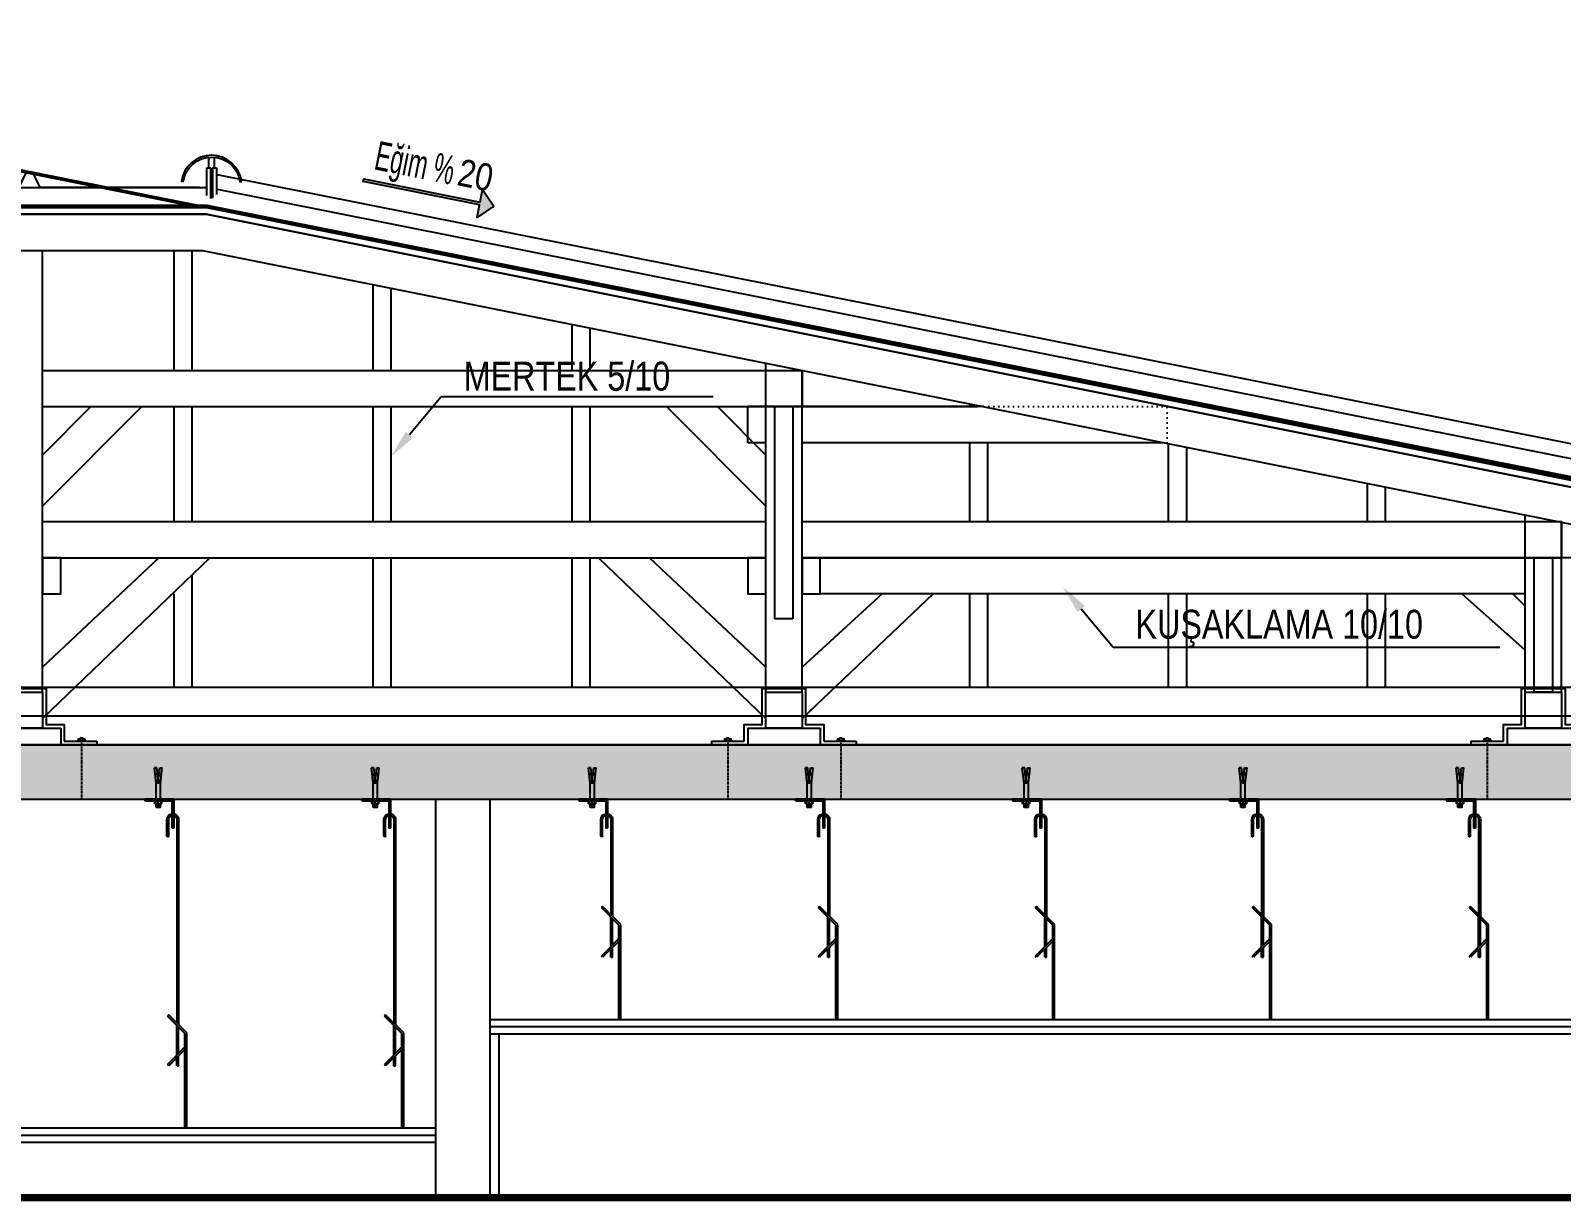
# Model space of a CAD drawing. Header units: inches. Extents: x 21 to 32698, y 13 to 3712.
# Drawn here: x 24087.7 to 24511, y 3074.3 to 3398.1 of the extents above; entities that cross this region are included whole.
import ezdxf
from ezdxf import colors
from ezdxf.entities.mleader import LeaderData, LeaderLine
from ezdxf.math import Vec2, Vec3

# ---------------------------------------------------------------- set-up
doc = ezdxf.new("R2010")
doc.units = ezdxf.units.IN
doc.header["$MEASUREMENT"] = 0
doc.set_wipeout_variables(frame=1)
for name, pattern in [('Centre', [3.175, 0.635, -0.47625, 1.5875, -0.47625]), ('CIZGI', [0.4, 0.25, -0.15]), ('DOT', [6.35, 0, -6.35]), ('HIDDEN', [9.525, 6.35, -3.175])]:
    doc.linetypes.add(name, pattern=pattern)
for name, color, linetype, lineweight in [('Z_MİM_$AUDIT_BAD_LAYER1', 8, 'Continuous', 25), ('Z_MİM_-KM-CEILING', 8, 'Continuous', 25), ('Z_MİM_-KM-DETL-TEXT', 8, 'Continuous', 25), ('Z_MİM_-KM-FLOR-LEVL-2', 8, 'Centre', 25), ('Z_MİM_-KM-Gor-05', 8, 'Continuous', 25), ('Z_MİM_-KM-Gor-09', 8, 'Continuous', 25), ('Z_MİM_-KM-IRON-05', 8, 'Continuous', 25), ('Z_MİM_-KM-IRON-09', 8, 'Continuous', 25), ('Z_MİM_-KM-IZO-THERMAL', 8, 'Continuous', 25), ('Z_MİM_-KM-IZO-THERMAL-GLASSWOOL', 8, 'BATTING', 25), ('Z_MİM_-KM-IZO-WATER', 8, 'HIDDEN', 25), ('Z_MİM_-KM-OSB', 8, 'Continuous', 25), ('Z_MİM_-KM-PATTERN-00', 8, 'Continuous', 25), ('Z_MİM_-KM-PATTERN-STRC', 8, 'Continuous', 25), ('Z_MİM_-KM-RAY-2', 8, 'DOT', 25), ('Z_MİM_-KM-ROOF-05', 8, 'Continuous', 25), ('Z_MİM_-KM-ROOF-15', 8, 'Continuous', 25), ('Z_MİM_-KM-ROOF-AŞIK', 8, 'Continuous', 25), ('Z_MİM_-KM-ROOF-DİKME', 8, 'Continuous', 25), ('Z_MİM_-KM-ROOF-GÖĞÜSLEME', 8, 'Continuous', 25), ('Z_MİM_-KM-ROOF-KUŞAKLAMA', 8, 'Continuous', 25), ('Z_MİM_-KM-ROOF-MAHYA AŞIĞI', 8, 'Continuous', 25), ('Z_MİM_-KM-ROOF-MERTEK', 8, 'Continuous', 25), ('Z_MİM_-KM-ROOF-RAY', 8, 'DOT', 25), ('Z_MİM_-KM-STRC-CONCRETE', 8, 'Continuous', 25), ('Z_MİM_-KM-TEXT', 8, 'Continuous', 25), ('Z_MİM_-KM-WALL', 8, 'Continuous', 25), ('Z_MİM_-KM-WALL-IZO-WATER', 8, 'HIDDEN', 25), ('Z_MİM_-KM-WALL-PLASTER', 8, 'Continuous', 25), ('Z_MİM_-KM-WOOD-15', 8, 'Continuous', 25), ('Z_MİM_00', 8, 'Continuous', 25), ('Z_MİM_40-40-kt-kst', 8, 'Continuous', 25), ('Z_MİM__BM_Pafta', 8, 'Continuous', 25), ('Z_MİM_A-PLASTER', 8, 'Continuous', 25), ('Z_MİM_GOR', 8, 'Continuous', 25), ('Z_MİM_GRNŞ. 3', 8, 'Continuous', 25), ('Z_MİM_TARAMA', 8, 'Continuous', 25)]:
    doc.layers.add(name, color=color, linetype=linetype, lineweight=lineweight)
doc.styles.add('-KM-OLCU', font='ARIALN.TTF')
doc.styles.add('Arial Narrow', font='ARIALN.TTF', dxfattribs={"height": 8})
doc.linetypes.add('BATTING', pattern='A,0.00254,-2.54,[134,ltypeshp.shx,S=2.54,R=0,X=-2.54,Y=0],-5.08,[134,ltypeshp.shx,S=2.54,R=180,X=2.54,Y=0],-2.54', length=10.16254)

# ---------------------------------------------------------------- blocks, each defined once
blk = doc.blocks.new('*U11')
at = {"layer": 'Z_MİM_$AUDIT_BAD_LAYER1', "linetype": 'Continuous', "ltscale": 6}
h = blk.add_hatch(dxfattribs=at)
h.set_pattern_fill('ANSI32', color=256, scale=0.04, angle=90, style=0)
h.set_pattern_definition([(135, (-712958.51896, 773143.01754), (-0.26940768363, -0.26940768363), []), (135, (-712958.51896, 773143.19715), (-0.26940768363, -0.26940768363), [])])
h.paths.add_polyline_path([(3.37, -28.5), (3.87, -28.5), (3.87, -25.7), (11.37, -25.7), (11.37, -25.2), (3.37, -25.2)])
h.paths.add_polyline_path([(3.87, -30.4), (3.37, -30.4), (3.37, -33.2), (3.87, -33.2)])
at = {"layer": 'Z_MİM_40-40-kt-kst', "ltscale": 2}
for p, q in [((3.37, -25.2), (3.37, -29.12)), ((3.37, -25.2), (11.37, -25.2)), ((11.37, -25.2), (11.37, -25.7)), ((3.37, -28.5), (3.87, -28.5, 0)), ((3.87, -25.7, 0), (3.87, -29.12, 0)), ((11.37, -25.7), (3.87, -25.7, 0))]:
    blk.add_line(p, q, dxfattribs=at)
at = {"layer": 'Z_MİM_GOR', "ltscale": 50}
for p, q in [((2, -30.83, 0), (2, -57.6, 0)), ((2.5, -30.83, 0), (2.5, -57.1, 0)), ((3.37, -29.83), (3.37, -33.2)), ((3.37, -30.4), (3.87, -30.4, 0)), ((3.37, -33.2), (3.87, -33.2, 0)), ((3.87, -29.83, 0), (3.87, -33.2, 0)), ((4.75, -35.43, 0), (4.75, -30.83, 0)), ((5.25, -35.43, 0), (5.25, -30.83, 0)), ((4.95, -35.63, 0), (5.05, -35.63, 0)), ((-0.25, -59.85, 0), (4.75, -54.85, 0)), ((4.75, -54.85, 0), (5.1, -55.21, 0)), ((0.25, -60.06, 0), (5.1, -55.21, 0)), ((2, -65.49, 0), (2, -58.31, 0)), ((2.5, -65.99, 0), (2.5, -57.81, 0)), ((-0.25, -86.2, 0), (-0.25, -59.85, 0)), ((0.25, -86.2, 0), (0.25, -60.06, 0)), ((0.25, -63.74, 0), (5.1, -68.59, 0)), ((0.25, -64.44, 0), (4.75, -68.94, 0)), ((2, -68.94, 0), (2, -66.19, 0)), ((2.5, -68.94, 0), (2.5, -66.69, 0)), ((2.5, -68.94, 0), (2, -68.94, 0)), ((4.75, -68.94, 0), (5.1, -68.59, 0))]:
    blk.add_line(p, q, dxfattribs=at)
for centre, radius, start, end in [((3.62, -30.83, 0), 1.62, 82.241, 180), ((3.62, -30.83, 0), 1.62, 0, 82.241), ((3.63, -30.83, 0), 1.13, 77.6064, 179.8657), ((3.62, -30.83, 0), 1.12, 0, 78.7482), ((4.95, -35.43, 0), 0.2, 180, 270), ((5.05, -35.43, 0), 0.2, 270, 0)]:
    blk.add_arc(centre, radius, start, end, dxfattribs=at)
at = {"layer": 'Z_MİM_TARAMA'}
for p, q in [((7.22, -16.51), (6.55, -16.58)), ((7.02, -20.74), (6.55, -16.58)), ((7.38, -17.95), (7.22, -16.51)), ((7.87, -17.95), (8.03, -16.51)), ((8.03, -16.51), (8.69, -16.58)), ((8.22, -20.74), (8.69, -16.58)), ((7.02, -25.7), (7.02, -20.74)), ((7.2, -18.3), (8.06, -18.23)), ((7.22, -18.09), (7.99, -18.04)), ((7.22, -20.3), (8.01, -20.25)), ((7.26, -20.5), (8.01, -20.45)), ((7.3, -20.1), (7.9, -20.05)), ((7.34, -18.49), (7.97, -18.44)), ((7.37, -17.88), (7.88, -17.85)), ((7.43, -20.69), (7.87, -20.66)), ((7.6, -19.94), (7.44, -18.52)), ((7.46, -18.68), (7.79, -18.65)), ((7.48, -18.87), (7.77, -18.85)), ((7.51, -19.07), (7.74, -19.06)), ((7.53, -19.27), (7.72, -19.26)), ((7.55, -19.47), (7.7, -19.46)), ((7.57, -19.67), (7.67, -19.66)), ((7.59, -19.87), (7.65, -19.86)), ((7.64, -19.94), (7.8, -18.52)), ((8.22, -25.7), (8.22, -20.74)), ((6.62, -26.5), (6.62, -25.7)), ((6.62, -25.7), (8.62, -25.7)), ((6.62, -26.5), (8.62, -26.5)), ((6.86, -26.5), (6.86, -25.7)), ((6.95, -26.62), (8.37, -26.52)), ((6.95, -26.82), (8.37, -26.72)), ((6.95, -27.02), (8.37, -26.92)), ((6.95, -27.22), (8.37, -27.12)), ((6.95, -27.42), (8.37, -27.32)), ((7.02, -27.47), (7.02, -26.5)), ((7.02, -27.47), (8.22, -27.47)), ((7.62, -26.5), (7.62, -25.7)), ((8.22, -27.47), (8.22, -26.5)), ((8.38, -26.5), (8.38, -25.7)), ((8.62, -26.5), (8.62, -25.7))]:
    blk.add_line(p, q, dxfattribs=at)
for centre, radius, start, end in [((7.49, -18.23), 0.3, 111.7331, 261.1339), ((7.62, -20.34), 0.4, 92.8066, 87.1934), ((7.76, -18.23), 0.3, 278.8661, 68.2669)]:
    blk.add_arc(centre, radius, start, end, dxfattribs=at)
blk = doc.blocks.new('*U13')
at = {"layer": 'Z_MİM_$AUDIT_BAD_LAYER1', "linetype": 'Continuous', "ltscale": 6}
h = blk.add_hatch(dxfattribs=at)
h.set_pattern_fill('ANSI32', color=256, scale=0.04, angle=90, style=0)
h.set_pattern_definition([(135, (-712958.51896, 773173.01754), (-0.26940768363, -0.26940768363), []), (135, (-712958.51896, 773173.19715), (-0.26940768363, -0.26940768363), [])])
h.paths.add_polyline_path([(3.37, 1.5), (3.87, 1.5), (3.87, 4.3), (11.37, 4.3), (11.37, 4.8), (3.37, 4.8)])
h.paths.add_polyline_path([(3.87, -0.4), (3.37, -0.4), (3.37, -3.2), (3.87, -3.2)])
at = {"layer": 'Z_MİM_40-40-kt-kst', "ltscale": 2}
for p, q in [((3.37, 4.8), (3.37, 0.88)), ((3.37, 4.8), (11.37, 4.8)), ((3.87, 4.3, 0), (3.87, 0.88, 0)), ((11.37, 4.3), (3.87, 4.3, 0)), ((11.37, 4.8), (11.37, 4.3)), ((3.37, 1.5), (3.87, 1.5, 0))]:
    blk.add_line(p, q, dxfattribs=at)
at = {"layer": 'Z_MİM_GOR', "ltscale": 50}
for p, q in [((3.37, 0.17), (3.37, -3.2)), ((3.87, 0.17, 0), (3.87, -3.2, 0)), ((2, -0.83, 0), (2, -57.6, 0)), ((2.5, -0.83, 0), (2.5, -57.1, 0)), ((3.37, -0.4), (3.87, -0.4, 0)), ((3.37, -3.2), (3.87, -3.2, 0)), ((4.75, -5.43, 0), (4.75, -0.83, 0)), ((5.25, -5.43, 0), (5.25, -0.83, 0)), ((4.95, -5.63, 0), (5.05, -5.63, 0)), ((-0.25, -59.85, 0), (4.75, -54.85, 0)), ((4.75, -54.85, 0), (5.1, -55.21, 0)), ((0.25, -60.06, 0), (5.1, -55.21, 0)), ((2, -65.49, 0), (2, -58.31, 0)), ((2.5, -65.99, 0), (2.5, -57.81, 0)), ((-0.25, -86.2, 0), (-0.25, -59.85, 0)), ((0.25, -86.2, 0), (0.25, -60.06, 0)), ((0.25, -63.74, 0), (5.1, -68.59, 0)), ((0.25, -64.44, 0), (4.75, -68.94, 0)), ((2, -68.94, 0), (2, -66.19, 0)), ((2.5, -68.94, 0), (2.5, -66.69, 0)), ((2.5, -68.94, 0), (2, -68.94, 0)), ((4.75, -68.94, 0), (5.1, -68.59, 0))]:
    blk.add_line(p, q, dxfattribs=at)
for centre, radius, start, end in [((3.62, -0.83, 0), 1.62, 82.241, 180), ((3.63, -0.83, 0), 1.13, 77.6064, 179.8657), ((3.62, -0.83, 0), 1.62, 0, 82.241), ((3.62, -0.83, 0), 1.12, 0, 78.7482), ((4.95, -5.43, 0), 0.2, 180, 270), ((5.05, -5.43, 0), 0.2, 270, 0)]:
    blk.add_arc(centre, radius, start, end, dxfattribs=at)
at = {"layer": 'Z_MİM_TARAMA'}
for p, q in [((7.22, 13.49), (6.55, 13.42)), ((7.02, 9.26), (6.55, 13.42)), ((7.38, 12.05), (7.22, 13.49)), ((7.87, 12.05), (8.03, 13.49)), ((8.03, 13.49), (8.69, 13.42)), ((8.22, 9.26), (8.69, 13.42)), ((7.02, 4.3), (7.02, 9.26)), ((7.2, 11.7), (8.06, 11.77)), ((7.22, 11.91), (7.99, 11.96)), ((7.22, 9.7), (8.01, 9.75)), ((7.26, 9.5), (8.01, 9.55)), ((7.3, 9.9), (7.9, 9.95)), ((7.34, 11.51), (7.97, 11.56)), ((7.37, 12.12), (7.88, 12.15)), ((7.43, 9.31), (7.87, 9.34)), ((7.6, 10.06), (7.44, 11.48)), ((7.46, 11.32), (7.79, 11.35)), ((7.48, 11.13), (7.77, 11.15)), ((7.51, 10.93), (7.74, 10.94)), ((7.53, 10.73), (7.72, 10.74)), ((7.55, 10.53), (7.7, 10.54)), ((7.57, 10.33), (7.67, 10.34)), ((7.59, 10.13), (7.65, 10.14)), ((7.64, 10.06), (7.8, 11.48)), ((8.22, 4.3), (8.22, 9.26)), ((6.62, 3.5), (6.62, 4.3)), ((6.62, 4.3), (8.62, 4.3)), ((6.86, 3.5), (6.86, 4.3)), ((7.62, 3.5), (7.62, 4.3)), ((8.38, 3.5), (8.38, 4.3)), ((8.62, 3.5), (8.62, 4.3)), ((6.62, 3.5), (8.62, 3.5)), ((6.95, 3.38), (8.37, 3.48)), ((6.95, 3.18), (8.37, 3.28)), ((6.95, 2.98), (8.37, 3.08)), ((6.95, 2.78), (8.37, 2.88)), ((6.95, 2.58), (8.37, 2.68)), ((7.02, 2.53), (7.02, 3.5)), ((7.02, 2.53), (8.22, 2.53)), ((8.22, 2.53), (8.22, 3.5))]:
    blk.add_line(p, q, dxfattribs=at)
for centre, radius, start, end in [((7.49, 11.77), 0.3, 111.7331, 261.1339), ((7.62, 9.66), 0.4, 92.8066, 87.1934), ((7.76, 11.77), 0.3, 278.8661, 68.2669)]:
    blk.add_arc(centre, radius, start, end, dxfattribs=at)
blk = doc.blocks.new('DWEW')
at = {"layer": 'Z_MİM_-KM-IRON-09'}
for p, q in [((5884.37, -1773.09), (5893.37, -1773.09)), ((5884.37, -1773.09), (5884.37, -1774.09)), ((5887.86, -1772.76), (5889.87, -1772.76)), ((5887.86, -1772.76), (5887.86, -1773.09)), ((5889.87, -1772.76), (5889.87, -1773.09)), ((5915.37, -1773.09), (5924.37, -1773.09)), ((5919.12, -1772.76), (5921.13, -1772.76)), ((5919.12, -1772.76), (5919.12, -1773.09)), ((5921.13, -1772.76), (5921.13, -1773.09)), ((5924.37, -1773.09), (5924.37, -1774.09))]:
    blk.add_line(p, q, dxfattribs=at)
at = {"layer": 'Z_MİM_-KM-IRON-09', "linetype": 'CIZGI'}
for p, q in [((5888.87, -1773.09), (5888.87, -1789.09)), ((5920.12, -1773.09), (5920.12, -1789.09))]:
    blk.add_line(p, q, dxfattribs=at)
at = {"layer": 'Z_MİM_-KM-IRON-09'}
blk.add_lwpolyline([(5893.37, -1773.09), (5893.37, -1768.46), (5898.37, -1768.46), (5898.37, -1758.46), (5910.37, -1758.46), (5910.37, -1768.46), (5915.37, -1768.46), (5915.37, -1773.09)], dxfattribs=at)
for centre in [(5888.87, -1773.43), (5920.12, -1773.43)]:
    blk.add_arc(centre, 1.21, 33.597, 146.403, dxfattribs=at)
blk = doc.blocks.new('sdewe')
at = {"layer": 'Z_MİM_-KM-ROOF-AŞIK'}
blk.add_lwpolyline([(111607.99, -7528.56), (111617.99, -7528.56), (111617.99, -7518.56), (111607.99, -7518.56)], close=True, dxfattribs=at)
at = {"layer": 'Z_MİM_-KM-ROOF-MERTEK'}
for p, q in [((111622.99, -7528.56), (111602.99, -7528.56)), ((111602.99, -7528.56), (111602.99, -7533.19)), ((111622.99, -7528.56), (111622.99, -7533.19))]:
    blk.add_line(p, q, dxfattribs=at)
at = {"layer": 'Z_MİM_-KM-IRON-09', "xscale": -1}
blk.add_blockref('DWEW', (117517.36, -5759.1), dxfattribs=at)
blk = doc.blocks.new('blok_ust____11')
blk.add_wipeout([(-1.05, -0.66), (0.05, -1.46), (0.45, -1.4), (1.55, -0.3), (1.55, 7), (-1.05, 7)]).dxf.layer = 'Z_MİM_A-PLASTER'
at = {"layer": 'Z_MİM_-KM-ROOF-15'}
for p, q in [((-0.5, 7), (-0.5, 9.97)), ((1, 7), (1, 9.96))]:
    blk.add_line(p, q, dxfattribs=at)
blk.add_lwpolyline([(8.55, 3.23, 0.868713), (-8.11, 3.3), (-7.61, 3.23, -0.868713), (8.05, 3.17)], format="xyb", close=True, dxfattribs=at)
at = {"layer": 'Z_MİM_GRNŞ. 3'}
for p, q in [((-1.05, -0.66), (-1.05, 7)), ((-1.05, 7), (0.05, 7)), ((0.05, -1.46), (0.05, 7)), ((0.45, 7), (0.45, -1.4)), ((0.45, 7), (1.55, 7)), ((1.55, 7), (1.55, -0.3))]:
    blk.add_line(p, q, dxfattribs=at)
blk = doc.blocks.new('*U54')
at = {"layer": 'Z_MİM_-KM-PATTERN-00'}
h = blk.add_hatch(color=256, dxfattribs=at)
h.dxf.hatch_style = 1
h.paths.add_polyline_path([(36.77, 3.94), (32.83, 0), (32.83, 3.58), (0, 3.58), (0, 4.29), (32.83, 4.29), (32.83, 7.87)])
at = {"linetype": 'Continuous'}
blk.add_lwpolyline([(36.77, 3.94), (32.83, 0), (32.83, 3.58), (0, 3.58), (0, 4.29), (32.83, 4.29), (32.83, 7.87)], close=True, dxfattribs=at)
at = {"color": 7, "style": '-KM-OLCU'}
blk.add_attdef('E', (25.36, 7.66), '', height=7.5, dxfattribs=at)
at = {"layer": 'Z_MİM_-KM-TEXT', "color": 7, "style": 'Arial Narrow', "width": 0.7}
blk.add_text('Eğim %%%', height=8, dxfattribs=at).set_placement((2.02, 7.45))
blk = doc.blocks.new('*U28')
at = {"layer": 'Z_MİM_-KM-DETL-TEXT', "color": 7}
ml = blk.add_multileader_mtext('Standard', dxfattribs=at)
ml.set_content('\\A1;{\\fMicrosoft Sans Serif|b0|i0|c162|p34;\\W0.8;KUŞAKLAMA 10/10}', color=7, style='Arial Narrow')
ml.set_leader_properties()
ml.build(insert=Vec2(0, 0))
ml.multileader.update_dxf_attribs({"text_left_attachment_type": 6, "text_right_attachment_type": 6, "dogleg_length": 5, "arrow_head_size": 8})
ctx = ml.context
ctx.base_point, ctx.char_height, ctx.arrow_head_size, ctx.landing_gap_size, ctx.plane_origin = Vec3(19.23, -16.72), 8, 8, 2.11, Vec3(165.67, 32.45)
ctx.left_attachment, ctx.right_attachment, ctx.text_align_type = 6, 6, 2
notes = []
notes.append((ctx, [(0, (1, 1, 0), (13.95, -16.72), (1, 0), 5.28, [(0, [(0, 0)], 0, [])])]))
ctx.mtext.insert, ctx.mtext.width, ctx.mtext.alignment, ctx.mtext.line_spacing_factor, ctx.mtext.flow_direction = Vec3(99.63, -6.38), 112.0517, 3, 2, 5
for ctx, leaders in notes:
    for number, flags, end, landing, length, lines in leaders:
        leader = LeaderData()
        leader.index, (leader.has_last_leader_line, leader.has_dogleg_vector, leader.attachment_direction) = number, flags
        leader.last_leader_point, leader.dogleg_vector, leader.dogleg_length = Vec3(end), Vec3(landing), length
        for number, points, colour, breaks in lines:
            line = LeaderLine()
            line.index, line.vertices, line.color, line.breaks = number, Vec3.list(points), colors.encode_raw_color(colour), breaks
            leader.lines.append(line)
        ctx.leaders.append(leader)
blk = doc.blocks.new('*U35')
at = {"layer": 'Z_MİM_-KM-DETL-TEXT', "color": 7}
ml = blk.add_multileader_mtext('Standard', dxfattribs=at)
ml.set_content('\\A1;{\\fMicrosoft Sans Serif|b0|i0|c162|p34;\\W0.8;MERTEK 5/10}', color=7, style='Arial Narrow')
ml.set_leader_properties()
ml.build(insert=Vec2(0, 0))
ml.multileader.update_dxf_attribs({"text_left_attachment_type": 6, "text_right_attachment_type": 6, "dogleg_length": 5, "arrow_head_size": 8})
ctx = ml.context
ctx.base_point, ctx.char_height, ctx.arrow_head_size, ctx.landing_gap_size, ctx.plane_origin = Vec3(19.23, 16.72), 8, 8, 2.11, Vec3(165.67, -32.45)
ctx.left_attachment, ctx.right_attachment, ctx.text_align_type = 6, 6, 2
notes = []
notes.append((ctx, [(0, (1, 1, 0), (13.95, 16.72), (1, 0), 5.28, [(0, [(0, 0)], 0, [])])]))
ctx.mtext.insert, ctx.mtext.width, ctx.mtext.alignment, ctx.mtext.line_spacing_factor, ctx.mtext.flow_direction = Vec3(77.25, 26.32), 112.0517, 3, 2, 5
for ctx, leaders in notes:
    for number, flags, end, landing, length, lines in leaders:
        leader = LeaderData()
        leader.index, (leader.has_last_leader_line, leader.has_dogleg_vector, leader.attachment_direction) = number, flags
        leader.last_leader_point, leader.dogleg_vector, leader.dogleg_length = Vec3(end), Vec3(landing), length
        for number, points, colour, breaks in lines:
            line = LeaderLine()
            line.index, line.vertices, line.color, line.breaks = number, Vec3.list(points), colors.encode_raw_color(colour), breaks
            leader.lines.append(line)
        ctx.leaders.append(leader)
blk = doc.blocks.new('-KM_Çatı B Kesiti1')
blk.add_line((0, 0), (3930, 0))
at = {"layer": 'Z_MİM_-KM-Gor-05'}
for p, q in [((3277.5, 136.76), (3277.5, 103.6)), ((3282.5, 136.76), (3282.5, 103.6)), ((3332.5, 127.34), (3332.5, 103.6)), ((3337.5, 126.34), (3337.5, 103.6)), ((3387.5, 116.34), (3387.5, 103.6)), ((3392.5, 115.34), (3392.5, 103.6)), ((3277.5, 93.6), (3277.5, 61.76)), ((3282.5, 93.6), (3282.5, 61.76)), ((3332.5, 93.6), (3332.5, 61.76)), ((3337.5, 93.6), (3337.5, 61.76)), ((3387.5, 93.6), (3387.5, 61.76)), ((3392.5, 93.6), (3392.5, 61.76)), ((3497.5, 94.34), (3497.5, 93.6)), ((3497.5, 83.6), (3497.5, 61.76)), ((3502.5, 83.6), (3502.5, 61.76)), ((3552.5, 83.34), (3552.5, 61.76)), ((3557.5, 82.34), (3557.5, 61.76)), ((3607.5, 72.34), (3607.5, 61.76)), ((3612.5, 71.34), (3612.5, 61.76)), ((3332.5, 51.76), (3332.5, 16)), ((3337.5, 51.76), (3337.5, 16)), ((3387.5, 51.76), (3387.5, 16)), ((3392.5, 51.76), (3392.5, 16)), ((3282.5, 46.77), (3282.5, 16)), ((3277.5, 41.75), (3277.5, 16)), ((3497.5, 41.76), (3497.5, 16)), ((3502.5, 41.76), (3502.5, 16)), ((3552.5, 41.76), (3552.5, 16)), ((3557.5, 41.76), (3557.5, 16)), ((3607.5, 41.76), (3607.5, 16)), ((3612.5, 41.76), (3612.5, 16))]:
    blk.add_line(p, q, dxfattribs=at)
at = {"layer": 'Z_MİM_-KM-Gor-09'}
for p, q in [((3241.2, 103.6), (3449.71, 103.6)), ((3241.2, 93.6), (3499.71, 93.6)), ((3241.2, 61.76), (3441.2, 61.76)), ((3451.2, 61.76), (3660.41, 61.76)), ((3241.2, 51.76), (3441.2, 51.76)), ((3451.2, 51.76), (3661.2, 51.76))]:
    blk.add_line(p, q, dxfattribs=at)
at = {"layer": 'Z_MİM_-KM-IZO-THERMAL', "ltscale": 1.5}
blk.add_line((53.2, 16), (3877.2, 16), dxfattribs=at)
at = {"layer": 'Z_MİM_-KM-IZO-THERMAL-GLASSWOOL', "ltscale": 0.7}
blk.add_line((53.2, 8), (3877.2, 8), dxfattribs=at)
at = {"layer": 'Z_MİM_-KM-IZO-WATER', "linetype": 'ByBlock'}
for points in [[(3859.8, 35.21), (3849.94, 37.18), (3846.19, 37.26), (3286.67, 149.16), (934.61, 149.16), (733.21, 109.1), (442.22, 109.1), (83.8, 37.47), (80.86, 37.34), (71, 35.37)], [(3859.74, 34.91), (3849.9, 36.87), (3846.16, 36.95), (3286.64, 148.86), (934.64, 148.86), (733.24, 108.79), (442.25, 108.79), (83.84, 37.17), (80.9, 37.03), (71.06, 35.07)], [(3859.68, 34.61), (3849.87, 36.57), (3846.13, 36.65), (3286.61, 148.56), (934.67, 148.56), (733.27, 108.49), (442.28, 108.49), (83.88, 36.86), (80.93, 36.73), (71.12, 34.77)]]:
    blk.add_lwpolyline(points, dxfattribs=at)
at = {"layer": 'Z_MİM_-KM-OSB'}
blk.add_lwpolyline([(934.67, 148.56), (733.27, 108.49), (442.28, 108.49), (62.73, 32.58), (63.09, 30.81), (442.46, 106.69), (733.45, 106.69), (934.85, 146.76), (3286.43, 146.76), (3866.69, 30.7), (3867.05, 32.47), (3286.61, 148.56)], close=True, dxfattribs=at)
at = {"layer": 'Z_MİM_-KM-RAY-2', "ltscale": 0.2, "elevation": 0}
blk.add_lwpolyline([(3552.18, 83.6), (3552.18, 93.6), (3501.2, 93.6)], dxfattribs=at)
at = {"layer": 'Z_MİM_-KM-ROOF-05'}
blk.add_lwpolyline([(3287.56, 158.16), (3874.33, 41.49), (3873.54, 37.56)], dxfattribs=at)
at = {"layer": 'Z_MİM_-KM-ROOF-15'}
blk.add_lwpolyline([(3284.55, 154.16), (3240.55, 154.16), (3238.55, 158.16), (3236.55, 158.16), (3234.55, 154.16)], dxfattribs=at)
at = {"layer": 'Z_MİM_-KM-ROOF-15', "linetype": 'ByBlock'}
blk.add_lwpolyline([(57.81, 32.74), (56.84, 37.64), (441.73, 114.1), (732.72, 114.1), (934.12, 154.16), (3287.16, 154.16), (3873.54, 37.56), (3872.56, 32.66), (3286.67, 149.16), (934.61, 149.16), (733.21, 109.1), (442.22, 109.1)], close=True, dxfattribs=at)
at = {"layer": 'Z_MİM_-KM-ROOF-AŞIK'}
for points in [[(3441.2, 103.6), (3451.2, 103.6), (3451.2, 93.6), (3441.2, 93.6)], [(3651.2, 61.76), (3661.2, 61.76), (3661.2, 51.76), (3651.2, 51.76)]]:
    blk.add_lwpolyline(points, close=True, dxfattribs=at)
at = {"layer": 'Z_MİM_-KM-ROOF-DİKME'}
for p, q in [((3241.2, 14.63), (3241.2, 136.76)), ((3441.2, 14.63), (3441.2, 105.6)), ((3451.2, 14.63), (3451.2, 103.6)), ((3651.2, 14.63), (3651.2, 63.6)), ((3661.2, 14.63), (3661.2, 61.6))]:
    blk.add_line(p, q, dxfattribs=at)
at = {"layer": 'Z_MİM_-KM-ROOF-GÖĞÜSLEME'}
for p, q in [((3268.67, 93.6), (3241.2, 66.01)), ((3254.56, 93.6), (3241.2, 80.18)), ((3413.73, 93.6), (3441.2, 66.01)), ((3427.84, 93.6), (3441.2, 80.18)), ((3287.47, 51.76, 0), (3241.2, 7.29, 0)), ((3273.36, 51.76, 0), (3241.2, 21.47, 0)), ((3394.93, 51.76, 0), (3441.19, 7.29, 0)), ((3409.04, 51.76, 0), (3441.19, 21.47, 0)), ((3487.51, 41.76, 0), (3451.2, 7.29, 0)), ((3473.4, 41.76, 0), (3451.2, 21.47, 0)), ((3633.68, 41.76), (3651.2, 26.17)), ((3647.79, 41.76), (3651.2, 38.34))]:
    blk.add_line(p, q, dxfattribs=at)
at = {"layer": 'Z_MİM_-KM-ROOF-GÖĞÜSLEME', "ltscale": 1.5}
for points in [[(3448.7, 34.85), (3443.7, 34.85), (3443.7, 93.6), (3448.7, 93.6)], [(3658.7, 14.63), (3653.7, 14.63), (3653.7, 51.76), (3658.7, 51.76)]]:
    blk.add_lwpolyline(points, close=True, dxfattribs=at)
at = {"layer": 'Z_MİM_-KM-ROOF-KUŞAKLAMA'}
for p, q in [((3501.2, 93.6, 0), (3436.2, 93.6)), ((3436.2, 83.6), (3436.2, 93.6)), ((3441.2, 83.6), (3436.2, 83.6)), ((3551.2, 83.6), (3451.2, 83.6)), ((3711.2, 51.76, 0), (3456.2, 51.76)), ((3456.2, 41.76), (3456.2, 51.76)), ((3651.2, 41.76), (3456.2, 41.76))]:
    blk.add_line(p, q, dxfattribs=at)
at = {"layer": 'Z_MİM_-KM-ROOF-MAHYA AŞIĞI'}
blk.add_lwpolyline([(3867.2, 20.4), (3866.69, 30.7), (3286.43, 146.76), (934.85, 146.76), (733.45, 106.69), (442.46, 106.69), (62.8, 30.76), (62.8, 20.56), (443.45, 96.69), (733.45, 96.69), (934.85, 136.76), (3285.44, 136.76)], close=True, dxfattribs=at)
at = {"layer": 'Z_MİM_-KM-ROOF-RAY', "const_width": 1}
blk.add_lwpolyline([(442.46, 108.69), (542.5, 128.7), (834.39, 128.7), (1159.54, 193.73), (3060.47, 193.73), (3284.6, 148.9)], dxfattribs=at)
at = {"layer": 'Z_MİM_-KM-WALL-IZO-WATER', "ltscale": 0.8, "const_width": 0.3}
blk.add_lwpolyline([(3859.77, 35.06), (3849.92, 37.02), (3846.18, 37.11), (3286.65, 149.01), (934.63, 149.01), (733.23, 108.95), (442.24, 108.95), (83.82, 37.32), (80.88, 37.18), (71.03, 35.22)], dxfattribs=at)
at = {"layer": 'Z_MİM_-KM-WALL-IZO-WATER', "const_width": 0.3}
blk.add_lwpolyline([(3859.71, 34.76), (3849.89, 36.72), (3846.14, 36.8), (3286.62, 148.71), (934.66, 148.71), (733.26, 108.64), (442.27, 108.64), (83.86, 37.01), (80.92, 36.88), (71.09, 34.92)], dxfattribs=at)
at = {"layer": 'Z_MİM_-KM-WOOD-15'}
for points in [[(3246.2, 51.76), (3241.2, 51.76), (3241.2, 41.76), (3246.2, 41.76)], [(3441.2, 51.76), (3436.2, 51.76), (3436.2, 41.76), (3441.2, 41.76)], [(3456.2, 51.76), (3451.2, 51.76), (3451.2, 41.76), (3456.2, 41.76)]]:
    blk.add_lwpolyline(points, close=True, dxfattribs=at)
at = {"rotation": 348.6900675259802}
blk.add_blockref('*U54', (3329.14, 152.34), dxfattribs=at).add_auto_attribs({'E': '20'})
for name, p in [('*U35', (3337.5, 79.68)), ('*U28', (3523.29, 43.76))]:
    blk.add_blockref(name, p)
at = {"layer": 'Z_MİM_-KM-ROOF-AŞIK', "xscale": -1}
for p in [(114849.18, 7533.19), (115059.19, 7533.19), (115269.19, 7533.19)]:
    blk.add_blockref('sdewe', p, dxfattribs=at)
at = {"layer": 'Z_MİM_-KM-ROOF-15'}
blk.add_blockref('blok_ust____11', (3287.7, 152.59), dxfattribs=at)

msp = doc.modelspace()

# ---------------------------------------------------------------- hatches: boundary and pattern name
at = {"layer": 'Z_MİM_-KM-PATTERN-STRC'}
msp.add_hatch(color=256, dxfattribs=at).paths.add_polyline_path([(20919.84, 3200.52), (20859.84, 3200.52), (20859.84, 3185.52), (20919.84, 3185.52), (20919.84, 3140.52), (20949.84, 3140.52), (20949.84, 3185.52), (21209.84, 3185.52), (21209.84, 3140.52), (21234.84, 3140.52), (21234.84, 3185.52), (21849.84, 3185.52), (21849.84, 3140.52), (21874.84, 3140.52), (21874.84, 3185.52), (22494.84, 3185.52), (22494.84, 3140.52), (22519.84, 3140.52), (22519.84, 3185.52), (23219.84, 3185.52), (23219.84, 3140.52), (23244.84, 3140.52), (23244.84, 3185.52), (23899.84, 3185.52), (23899.84, 3140.52), (23924.84, 3140.52), (23924.84, 3185.52), (24679.84, 3185.52), (24679.84, 3140.52), (24709.84, 3140.52), (24709.84, 3185.52), (24769.84, 3185.52), (24769.84, 3200.52), (24709.84, 3200.52)])

# ---------------------------------------------------------------- linework, layer by layer
at = {"layer": 'Z_MİM_-KM-CEILING'}
for points in [[(24689.84, 3122.52), (24214.8, 3122.52)], [(24689.84, 3120.52), (24214.8, 3120.52)], [(24199.8, 3092.52), (23914.84, 3092.52)], [(24199.8, 3090.52), (23914.84, 3090.52)]]:
    msp.add_lwpolyline(points, dxfattribs=at)
at = {"layer": 'Z_MİM_-KM-FLOR-LEVL-2', "ltscale": 20}
msp.add_line((20591.46, 3200.52), (25142.08, 3200.52), dxfattribs=at)
at = {"layer": 'Z_MİM_-KM-IRON-05'}
for points in [[(24689.84, 3124.52), (24214.8, 3124.52)], [(24199.8, 3094.52), (23914.84, 3094.52)]]:
    msp.add_lwpolyline(points, dxfattribs=at)
at = {"layer": 'Z_MİM_-KM-STRC-CONCRETE'}
msp.add_lwpolyline([(21874.84, 3185.52), (22494.84, 3185.52), (22494.84, 3140.52), (22519.84, 3140.52), (22519.84, 3185.52), (23219.84, 3185.52), (23219.84, 3140.52), (23244.84, 3140.52), (23244.84, 3185.52), (23899.84, 3185.52), (23899.84, 3140.52), (23924.84, 3140.52), (23924.84, 3185.52), (24679.84, 3185.52), (24679.84, 3140.52), (24709.84, 3140.52), (24709.84, 3185.52), (24769.84, 3185.52), (24769.84, 3200.52), (24709.84, 3200.52), (20919.84, 3200.52)], dxfattribs=at)
at = {"layer": 'Z_MİM_-KM-WALL'}
for p, q in [((24199.8, 3075.26), (24199.8, 3185.52)), ((24214.8, 3075.26), (24214.8, 3185.52))]:
    msp.add_line(p, q, dxfattribs=at)
at = {"layer": 'Z_MİM_-KM-WALL-PLASTER'}
msp.add_line((24217.3, 3075.26), (24217.3, 3120.52), dxfattribs=at)

# ---------------------------------------------------------------- block references
at = {"layer": 'Z_MİM_-KM-CEILING', "xscale": -1}
for name, p in [('*U13', (24130.65, 3180.72)), ('*U13', (24190.65, 3180.72)), ('*U11', (24250.65, 3210.72)), ('*U11', (24310.65, 3210.72)), ('*U11', (24370.65, 3210.72)), ('*U11', (24430.65, 3210.72)), ('*U11', (24490.65, 3210.72))]:
    msp.add_blockref(name, p, dxfattribs=at)

# ---------------------------------------------------------------- next in the draw order: block references
at = {"layer": 'Z_MİM_00'}
msp.add_blockref('-KM_Çatı B Kesiti1', (20849.84, 3200.52), dxfattribs=at)

# ---------------------------------------------------------------- next in the draw order: linework, layer by layer
at = {"layer": 'Z_MİM__BM_Pafta', "transparency": 33554687, "const_width": 2}
msp.add_lwpolyline([(20495.89, 3662.98), (25229.23, 3662.98), (25229.23, 3075.26), (20495.89, 3075.26)], close=True, dxfattribs=at)

doc.saveas('drawing.dxf')
